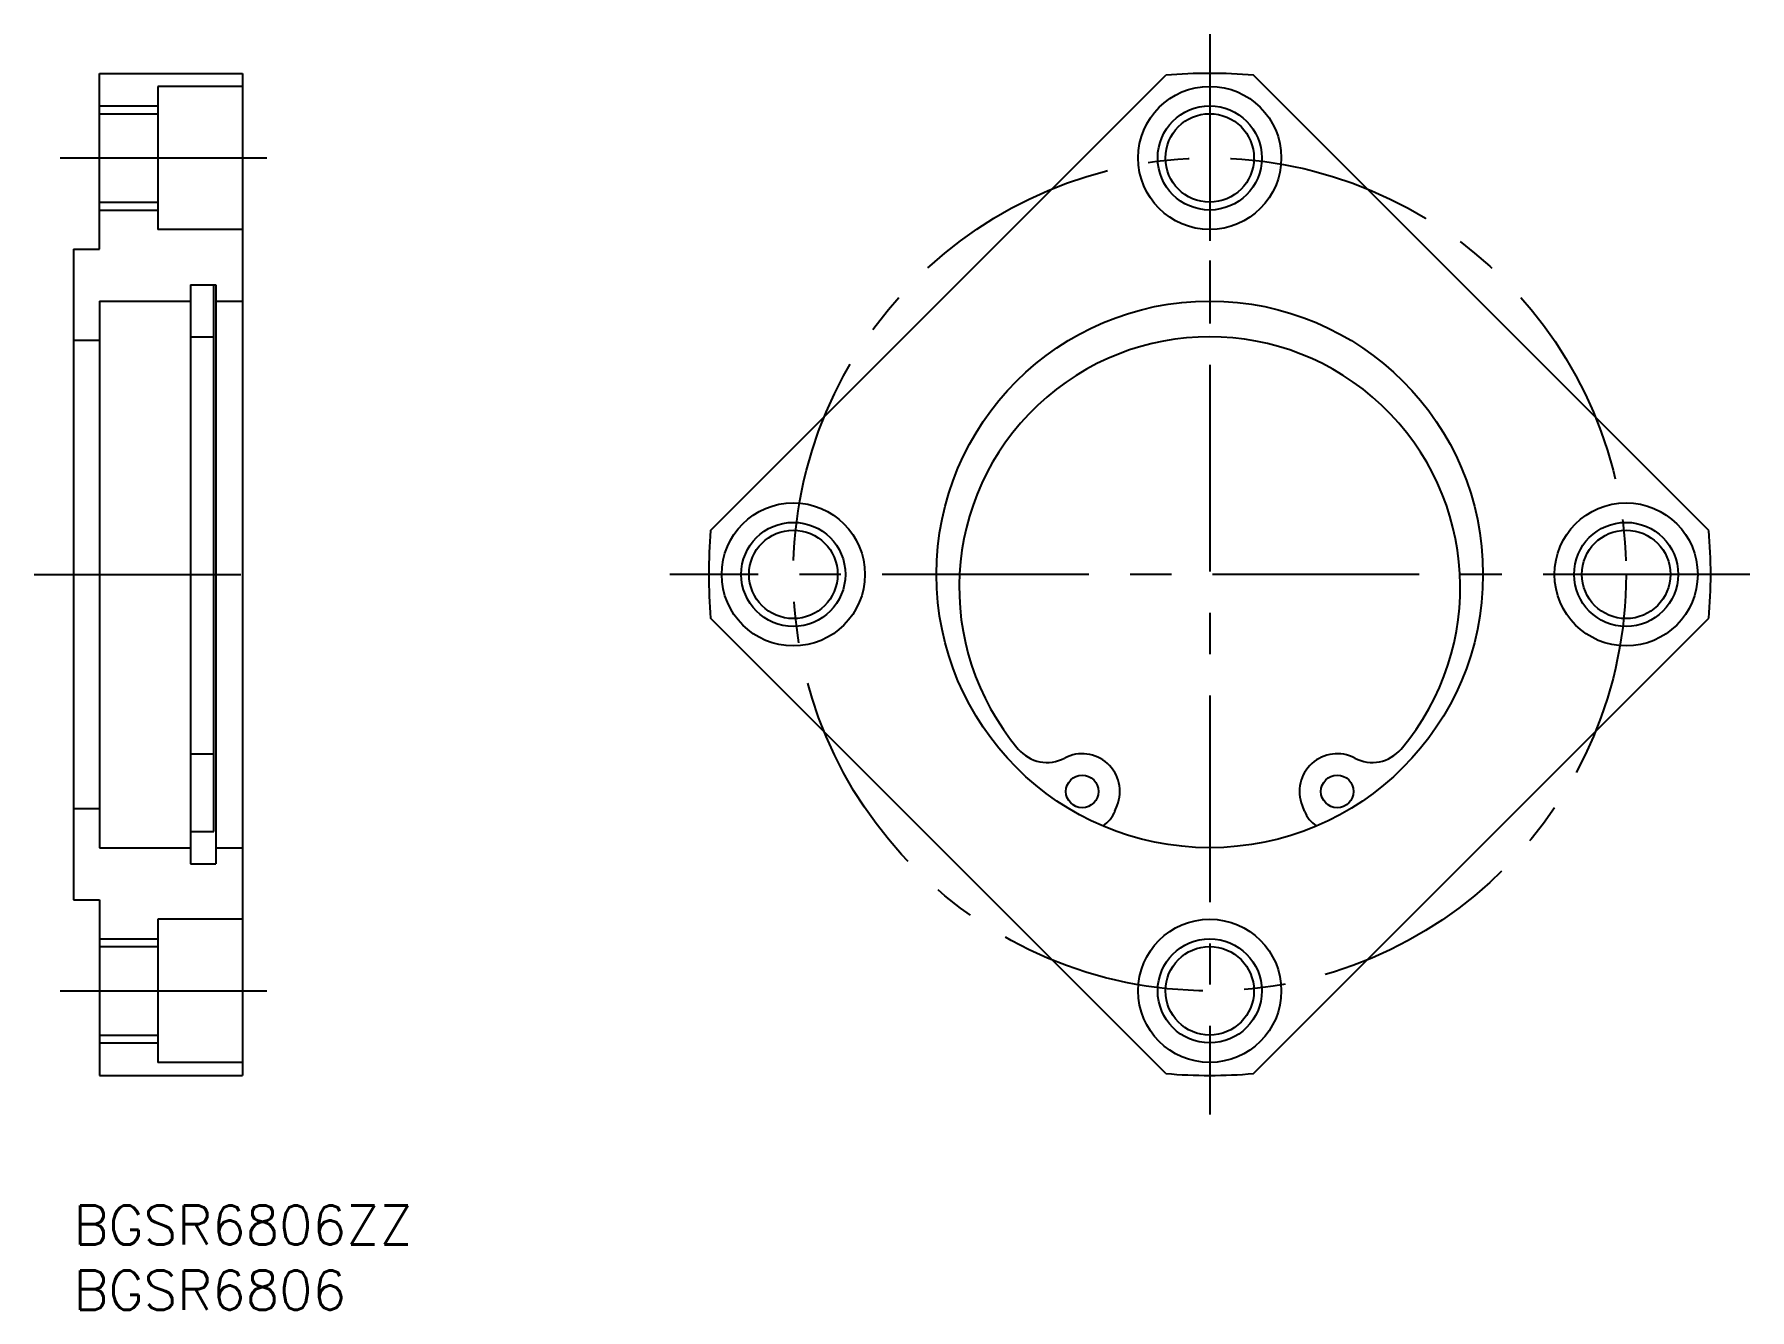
# Model space of a CAD drawing. Extents: x -3 to 129, y -8 to 90.
import ezdxf

# ---------------------------------------------------------------- set-up
doc = ezdxf.new("R2010")
doc.units = 0
doc.header["$LTSCALE"] = 0.5
doc.linetypes.add('CENTER', pattern=[50.8, 31.75, -6.35, 6.35, -6.35])
for name, color, linetype in [('MSM_CENTER', 1, 'CENTER'), ('MSM_CONTINUOUS', 7, 'CONTINUOUS'), ('MSM_NARROW', 5, 'CONTINUOUS'), ('MSM_PART_NUMBER', 7, 'CONTINUOUS')]:
    doc.layers.add(name, color=color, linetype=linetype)
doc.styles.get("Standard").update_dxf_attribs({"font": 'txt.shx', "height": 3, "bigfont": 'bigfont.shx'})

# ---------------------------------------------------------------- blocks, each defined once
blk = doc.blocks.new('*U4')
at = {"layer": 'MSM_PART_NUMBER'}
blk.add_text('BGSR6806ZZ', height=3, dxfattribs=at).set_placement((0, -3))
blk = doc.blocks.new('*U5')
at = {"layer": 'MSM_PART_NUMBER'}
blk.add_text('BGSR6806', height=3, dxfattribs=at).set_placement((0, -8))

msp = doc.modelspace()

# ---------------------------------------------------------------- linework, layer by layer
at = {"layer": 'MSM_CENTER'}
for p, q in [((87.33, 90), (87.33, 7)), ((-1, 80.5), (16, 80.5)), ((87.33, 72.62), (87.33, 70.59)), ((-3, 48.5), (16, 48.5)), ((128.83, 48.5), (45.83, 48.5)), ((-1, 16.5), (16, 16.5))]:
    msp.add_line(p, q, dxfattribs=at)
msp.add_circle((87.33, 48.5), 32, dxfattribs=at)
at = {"layer": 'MSM_CONTINUOUS'}
for p, q in [((2, 73.5), (2, 87)), ((2, 87), (13, 87)), ((13, 86), (6.5, 86)), ((6.5, 86), (6.5, 75)), ((13, 87), (13, 10)), ((48.97, 51.87), (83.96, 86.85)), ((125.68, 51.87), (90.69, 86.85)), ((2, 83.9), (6.5, 83.9)), ((2, 77.1), (6.5, 77.1)), ((13, 75), (6.5, 75)), ((0, 73.5), (2, 73.5)), ((0, 73.5), (0, 23.5)), ((9, 70.75), (9, 26.25)), ((9, 70.75, 0.88), (10.95, 70.75, 0.88)), ((10.8, 28.74, 1.25), (10.8, 70.75, 1.25)), ((10.95, 70.75), (10.95, 26.25)), ((2, 69.5), (2, 27.5)), ((2, 69.5), (9, 69.5)), ((10.95, 69.5, 0.88), (13, 69.5, 0.88)), ((0, 66.5), (2, 66.5)), ((9, 66.75, 0.88), (10.8, 66.75, 0.88)), ((83.96, 10.15), (48.97, 45.13)), ((90.69, 10.15), (125.68, 45.13)), ((9, 34.72, 0.88), (10.8, 34.72, 0.88)), ((0, 30.5), (2, 30.5)), ((80.05, 30.31), (80.22, 30.74)), ((94.43, 30.74), (94.6, 30.31)), ((9, 28.74, 0.88), (10.8, 28.74, 0.88)), ((2, 27.5), (9, 27.5)), ((10.95, 27.5, 0.88), (13, 27.5, 0.88)), ((9, 26.25, 0.88), (10.95, 26.25, 0.88)), ((0, 23.5), (2, 23.5)), ((2, 23.5), (2, 10)), ((6.5, 22), (6.5, 11)), ((13, 22), (6.5, 22)), ((2, 19.9), (6.5, 19.9)), ((2, 13.1), (6.5, 13.1)), ((13, 11), (6.5, 11)), ((2, 10), (13, 10))]:
    msp.add_line(p, q, dxfattribs=at)
for centre, radius in [((87.33, 80.5), 5.5), ((87.33, 80.5), 3.4), ((87.33, 48.5), 21), ((55.33, 48.5), 5.5), ((119.33, 48.5), 5.5), ((55.33, 48.5), 3.4), ((119.33, 48.5), 3.4), ((77.53, 31.82), 1.25), ((97.13, 31.82), 1.25), ((87.33, 16.5), 5.5), ((87.33, 16.5), 3.4)]:
    msp.add_circle(centre, radius, dxfattribs=at)
for centre, radius, start, end in [((87.33, 48.5), 38.5, 84.9831, 95.0169), ((87.33, 47.5), 19.25, 319.8252, 220.1748), ((87.33, 48.5), 38.5, 174.9831, 185.0169), ((87.33, 48.5), 38.5, 354.9831, 5.0169), ((74.83, 36.95), 2.9, 220.1748, 297.6623), ((77.53, 31.82), 2.9, 338.1911, 117.6623), ((97.13, 31.82), 2.9, 62.3377, 201.8089), ((99.82, 36.95), 2.9, 242.3377, 319.8252), ((77.73, 31.24), 2.5, 304.0128, 338.1911), ((96.93, 31.24), 2.5, 201.8089, 235.9872), ((87.33, 48.5), 38.5, 264.9831, 275.0169)]:
    msp.add_arc(centre, radius, start, end, dxfattribs=at)
at = {"layer": 'MSM_NARROW'}
for p, q in [((2, 84.5), (6.5, 84.5)), ((2, 76.5), (6.5, 76.5)), ((2, 20.5), (6.5, 20.5)), ((2, 12.5), (6.5, 12.5))]:
    msp.add_line(p, q, dxfattribs=at)
for centre in [(87.33, 80.5), (55.33, 48.5), (119.33, 48.5), (87.33, 16.5)]:
    msp.add_circle(centre, 4, dxfattribs=at)

# ---------------------------------------------------------------- block references
at = {"layer": 'MSM_CONTINUOUS'}
for name in ['*U4', '*U5']:
    msp.add_blockref(name, (0, 0), dxfattribs=at)

doc.saveas('drawing.dxf')
